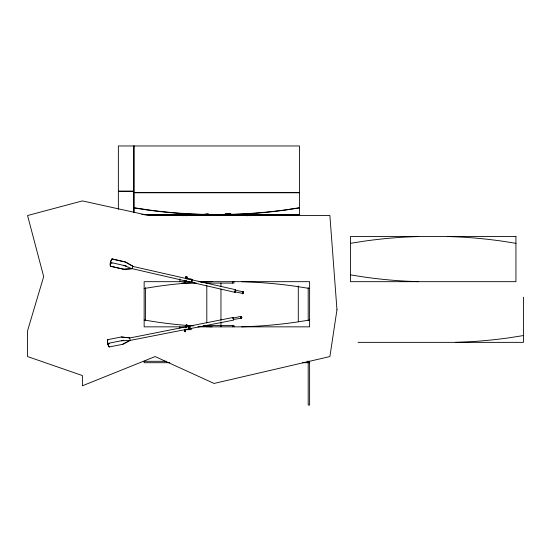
<?xml version="1.0" encoding="UTF-8"?>
<svg xmlns="http://www.w3.org/2000/svg" width="551" height="551" viewBox="0 0 551 551"><rect width="100%" height="100%" fill="white"/><g stroke="black" fill="none" stroke-linecap="round" stroke-linejoin="round"><path stroke-width="0.83" d="M184.585 330.738L184.351 331.523L184.695 329.87M191.672 282.408C191.948 283.71 193.036 278.186 192.175 280.087M184.854 280.583L184.172 283.124L184.84 280.673M185.363 282.277C185.294 284.681 185.184 281.423 184.296 283.028C185.164 284.667 186.403 281.21 184.378 282.429M184.888 329.236L184.316 331.337L184.537 330.772M129.561 338.032L233.011 317.493L233.486 319.015L233.555 320.124L130.139 340.415L121.248 340.793M187.058 276.788C187.126 278.682 186.686 275.128 185.997 277.105C185.515 276.822 187.512 276.809 186.72 277.986M185.956 325.944C186.686 324.133 187.368 326.447 186.493 327.046M234.974 291.823L242.323 293.352M242.777 292.285A0.964 0.461 16.7 0 0 242.557 292.23L242.764 291.782A0.964 0.957 -87.4 0 1 243.583 292.733L243.501 293.125A0.964 0.957 -87.4 0 1 242.337 293.649L242.784 291.816L235.422 290.095L235.215 290.556M184.351 331.523L185.253 331.785L185.832 329.305M241.035 316.846A0.964 0.482 -7 0 1 241.62 317.059L241.634 316.97A0.964 0.957 83.5 0 0 240.491 316.426L240.456 316.556A0.964 0.833 1.1 0 1 241.613 316.977L241.62 316.97A0.964 0.682 -4 0 0 241.021 316.673M233.328 319.477L240.849 318.292L240.787 317.348L240.491 316.426L233.073 318.161M185.956 325.662C185.756 326.791 185.88 324.945 186.858 325.923M190.791 281.878C190.674 284.075 192.168 278.737 191.362 279.591M234.905 291.775L234.933 292.333L235.497 289.716L132.619 266.374M184.544 330.841C186.183 331.854 184.826 331.055 185.887 329.154M186.637 278.11C186.954 277.98 185.129 276.933 185.446 278.572M185.873 326.068L186.837 326.295M243.266 292.519A0.964 0.461 16.7 0 1 243.542 292.822L243.59 292.739A0.964 0.93 -13.3 0 0 242.784 291.816L242.784 291.816M132.757 266.147L132.247 268.688L123.817 269.274L110.393 266.209A9.023 8.94 -86.3 0 1 110.324 263.027L110.441 262.4A9.023 8.94 -86.3 0 1 112.039 258.949L125.463 262.014L132.805 266.223L125.373 262.014L112.039 258.949M185.288 282.691L185.845 280.576M184.399 282.642L184.206 283.31M186.293 324.746C188.518 326.102 185.453 324.787 186.155 325.228M243.308 292.733L242.667 292.712M186.142 276.568L185.997 277.077M187.188 325.042L186.989 325.717M235.105 290.79L235.497 289.716M185.294 282.938L185.115 283.565M185.439 331.158L185.26 331.764M185.46 281.912L185.818 280.659M185.976 277.132L185.783 277.814M185.411 278.661L185.983 276.795M185.549 326.881L186.128 325.007M186.458 327.142L187.051 325.235M185.494 327.108L185.825 326.02M186.541 278.152L186.906 277.015M233.011 317.493L233.025 318.271M240.787 317.348L241.669 317.162L240.828 317.59M186.844 277.497L185.963 277.194M184.557 281.954L185.501 282.215M185.604 330.435L184.737 330.173M235.043 291.92L235.422 290.095M233.466 319.738L233.101 317.879M240.766 318.168L240.877 318.251A0.964 0.923 14.3 0 0 241.71 317.355L241.696 317.355A0.964 0.668 -17.9 0 1 241.607 317.472M234.933 292.333L132.247 268.688L123.727 269.274M241.613 317.252L241.682 317.245A0.964 0.482 -7 0 1 240.863 317.81M121.268 336.998L129.678 337.853L121.268 336.998L107.762 339.643A9.023 8.94 83.1 0 0 107.693 343.452L107.838 344.072A9.023 8.94 83.1 0 0 109.188 346.951L122.694 344.306L130.167 340.339L129.595 337.791M243.452 293.001L242.612 292.953M107.838 344.072L109.497 343.686M240.732 317.107L241.62 317.066L241.069 317.052M107.727 343.445L123.699 340.284M350.477 243.322L364.115 241.173A487.821 487.821 0 0 1 405.453 237.068L418.388 236.517M144.148 288.483L157.786 286.334A487.821 487.821 0 0 1 194.241 282.532M309.607 320.041L295.977 322.19A487.821 487.821 0 0 1 254.638 326.295L241.703 326.846M523.45 335.559L509.813 337.701A487.821 487.821 0 0 1 468.474 341.813L455.539 342.357M299.475 207.713L285.838 209.793A504.881 504.881 0 0 1 216.743 214.525L202.858 214.339A504.124 504.124 0 0 1 147.647 209.793L134.017 207.713M299.475 207.941L285.838 210.021A503.132 503.132 0 0 1 244.499 214.002L231.565 214.532L230.628 213.857L225.09 213.94L230.628 214.015L231.565 214.759L244.499 215.289A503.132 503.132 0 0 1 251.015 215.689M182.477 215.689A503.132 503.132 0 0 1 188.986 215.289L201.921 214.759L208.395 213.94L201.921 214.532L141.752 214.532M107.762 339.643L107.796 339.643A9.023 8.974 84.1 0 0 109.222 346.951L109.188 346.951M122.694 344.306L130.029 340.311M243.239 293.036L243.494 293.029A0.964 0.833 0.5 0 1 242.316 293.504M200.736 282.16L212.059 281.678M216.743 214.759L202.858 214.952A504.124 504.124 0 0 0 185.728 215.71M118.355 191.121L133.783 191.121L133.783 145.96M118.355 191.355L133.783 191.355L133.783 212.658M299.475 192.533L134.017 192.533L134.017 145.96M299.475 192.774L134.017 192.774L134.017 212.5M231.565 214.532L299.475 214.532M144.328 214.759L201.921 214.759M231.565 214.759L299.475 214.759L299.475 145.96L118.355 145.96L118.355 209.249M186.321 278.854L191.176 278.854M189.558 281.678L144.148 281.678L144.148 326.846L187.939 326.846M198.305 281.678L309.607 281.678L309.607 326.846L197.857 326.846M181.906 283.097L196.507 283.097M205.936 283.097L233.955 283.097L233.955 281.678M187.058 325.427L193.077 325.427M203.36 325.427L233.955 325.427L233.955 326.846M185.515 329.677L191.176 329.677L191.176 328.258M357.992 342.357L523.45 342.357L523.45 297.196M166.361 361.298L144.148 361.298L144.148 362.71L169.791 362.71M307.052 361.298L309.607 361.298L309.607 405.04L308.195 405.04L308.195 362.71M302.492 362.71L309.607 362.71M201.921 214.532L188.986 214.002A503.132 503.132 0 0 1 147.647 210.021L134.017 207.941M448.032 236.517L460.967 237.068A487.821 487.821 0 0 1 502.305 241.173L515.936 243.322M418.388 281.678L405.453 281.134A487.821 487.821 0 0 1 364.115 277.029L350.477 274.88M241.703 281.678L254.638 282.229A487.821 487.821 0 0 1 295.977 286.334L309.607 288.483M200.736 326.364L212.059 326.846M110.441 262.4L126.358 266.009M110.393 266.209L123.817 269.274M144.148 320.041L157.786 322.19A487.821 487.821 0 0 0 193.422 325.937M110.324 263.027L111.998 263.35M242.715 292.471L243.535 292.815A0.964 0.496 8.7 0 0 242.764 292.237M184.192 283.083L185.102 283.345M184.337 331.303L185.239 331.564M123.913 265.486L131.434 268.461M220.283 325.427L220.958 326.846L220.958 322.039M189.806 327.935C190.784 331.296 189.792 324.229 189.523 326.302M188.786 327.7C189.806 331.957 188.965 324.518 188.6 326.481M188.848 327.521L189.145 328.437L189.076 327.494M243.487 293.139A0.964 0.93 -13.3 0 1 242.316 293.614A0.964 0.916 35.4 0 0 243.501 293.125L243.487 293.104A0.964 0.496 8.7 0 1 243.301 293.153M308.195 287.65L308.195 320.269M298.291 285.941L298.291 321.729M232.543 281.678L232.543 283.097M232.543 325.427L232.543 326.846M220.958 283.097L220.958 286.486M220.958 289.02L220.958 320.351M206.811 285.638L206.811 322.886M206.811 325.427L206.811 326.846M179.853 278.854L179.853 281.678M179.853 326.846L179.853 328.258M145.567 287.65L145.567 320.269M240.877 318.01A0.964 0.682 -4 0 0 241.71 317.3A0.964 0.82 -22.8 0 1 241.097 318.079M241.71 317.335A0.964 0.833 1.1 0 1 240.883 318.154M240.525 316.453A0.964 0.916 -34.8 0 1 241.634 316.97A0.964 0.668 -17.9 0 0 240.622 316.68M240.815 318.278A0.964 0.916 -34.8 0 0 241.696 317.376A0.964 0.957 83.5 0 1 240.856 318.306M241.496 317.631A0.964 0.668 -17.9 0 1 241.049 317.941M240.677 316.873A0.964 0.468 -15 0 1 241.669 317.052L241.62 317.025A0.964 0.923 14.3 0 0 240.463 316.446M240.567 316.529A0.964 0.82 -22.8 0 1 241.641 316.977M242.488 293.366A0.964 0.661 19.5 0 0 243.528 293.07A0.964 0.461 16.7 0 1 242.55 293.173M242.619 292.037A0.964 0.661 19.5 0 1 243.556 292.781A0.964 0.689 5.7 0 0 242.784 292.044M110.434 266.209A9.023 8.974 -88.7 0 1 112.08 258.949M242.426 293.511A0.964 0.813 24.2 0 0 243.514 293.104A0.964 0.689 5.7 0 1 243.198 293.304M242.681 291.885A0.964 0.813 24.2 0 1 243.57 292.746A0.964 0.916 35.4 0 0 242.729 291.796M242.798 291.892A0.964 0.833 0.5 0 1 243.597 292.746M216.743 214.766A504.881 504.881 0 0 1 247.757 215.71M186.334 280.735A0.944 0.944 0 0 1 185.515 281.21M184.847 280.934A0.944 0.944 0 0 1 184.571 280.266M336.964 309.772L329.891 356.559L214.057 383.448L155.134 356.559L82.395 385.803L82.395 375.562L27.55 356.559L27.55 330.82L43.681 276.568L27.55 215.531L82.395 200.908L148.894 215.531L329.891 215.531L336.964 309.772M515.936 236.517L350.477 236.517L350.477 281.678L515.936 281.678L515.936 236.517"/></g></svg>
